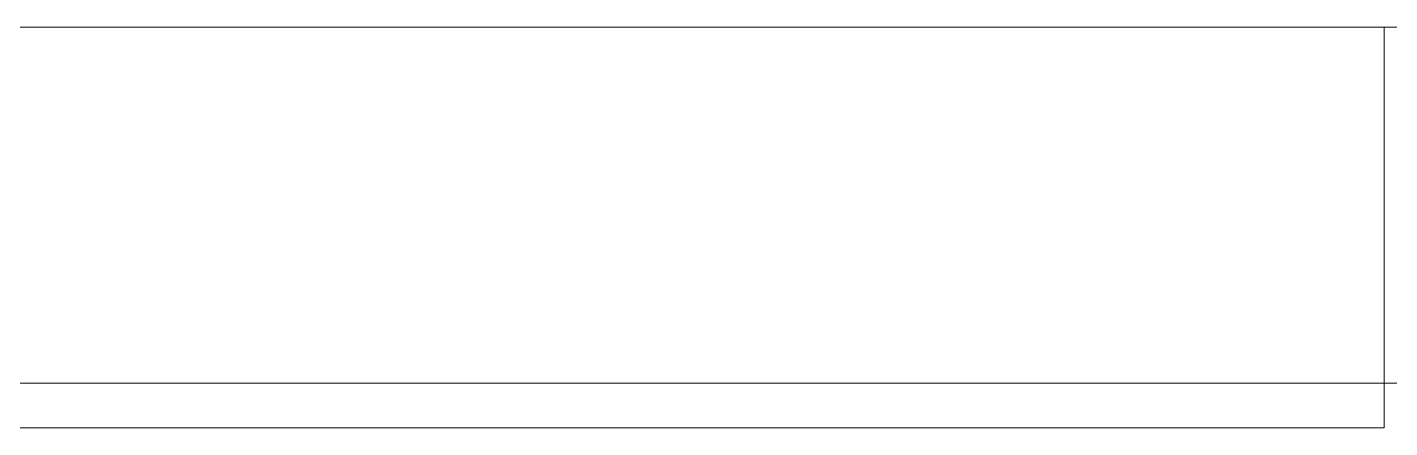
# Model space of a CAD drawing. Header units: millimetres. Extents: x -1970 to 59977, y -50268 to 6837.
# Drawn here: x 27128.6 to 27281.8, y -19450 to -19405 of the extents above; entities that cross this region are included whole.
import ezdxf

# ---------------------------------------------------------------- set-up
doc = ezdxf.new("R2010")
doc.units = ezdxf.units.MM
doc.layers.add('superior_briquetadora', color=7, linetype='Continuous', lineweight=0)

msp = doc.modelspace()

# ---------------------------------------------------------------- linework, layer by layer
at = {"layer": 'superior_briquetadora'}
for p, q in [((27403.187, -19405), (26783.187, -19405)), ((27413.187, -19405), (26783.187, -19405)), ((27117.932, -19405), (27137.509, -19405)), ((27127.793, -19405), (27147.144, -19405)), ((27137.509, -19405), (27156.75, -19405)), ((27147.144, -19405), (27165.922, -19405)), ((27156.75, -19405), (27175.492, -19405)), ((27165.922, -19405), (27183.905, -19405)), ((27175.492, -19405), (27193.575, -19405)), ((27183.905, -19405), (27200.884, -19405)), ((27193.575, -19405), (27210.843, -19405)), ((27200.884, -19405), (27216.658, -19405)), ((27210.843, -19405), (27227.15, -19405)), ((27216.658, -19405), (27231.044, -19405)), ((27227.15, -19405), (27242.357, -19405)), ((27231.044, -19405), (27243.872, -19405)), ((27242.357, -19405), (27256.334, -19405)), ((27243.872, -19405), (27254.991, -19405)), ((27254.991, -19405), (27264.273, -19405)), ((27256.334, -19405), (27268.962, -19405)), ((27264.273, -19405), (27271.607, -19405)), ((27268.962, -19405), (27280.133, -19405)), ((27271.607, -19405), (27276.908, -19405)), ((27276.908, -19405), (27280.114, -19405)), ((27280.114, -19405), (27281.187, -19405)), ((27280.133, -19405), (27289.752, -19405)), ((27281.187, -19405), (27281.187, -19450)), ((27403.187, -19445), (26783.187, -19445)), ((27413.187, -19445), (26783.187, -19445)), ((27127.793, -19450), (27147.144, -19450)), ((27147.144, -19450), (27165.922, -19450)), ((27165.922, -19450), (27183.905, -19450)), ((27183.905, -19450), (27200.884, -19450)), ((27200.884, -19450), (27216.658, -19450)), ((27216.658, -19450), (27231.044, -19450)), ((27231.044, -19450), (27243.872, -19450)), ((27243.872, -19450), (27254.991, -19450)), ((27254.991, -19450), (27264.273, -19450)), ((27264.273, -19450), (27271.607, -19450)), ((27271.607, -19450), (27276.908, -19450)), ((27276.908, -19450), (27280.114, -19450)), ((27280.114, -19450), (27281.187, -19450))]:
    msp.add_line(p, q, dxfattribs=at)

doc.saveas('drawing.dxf')
